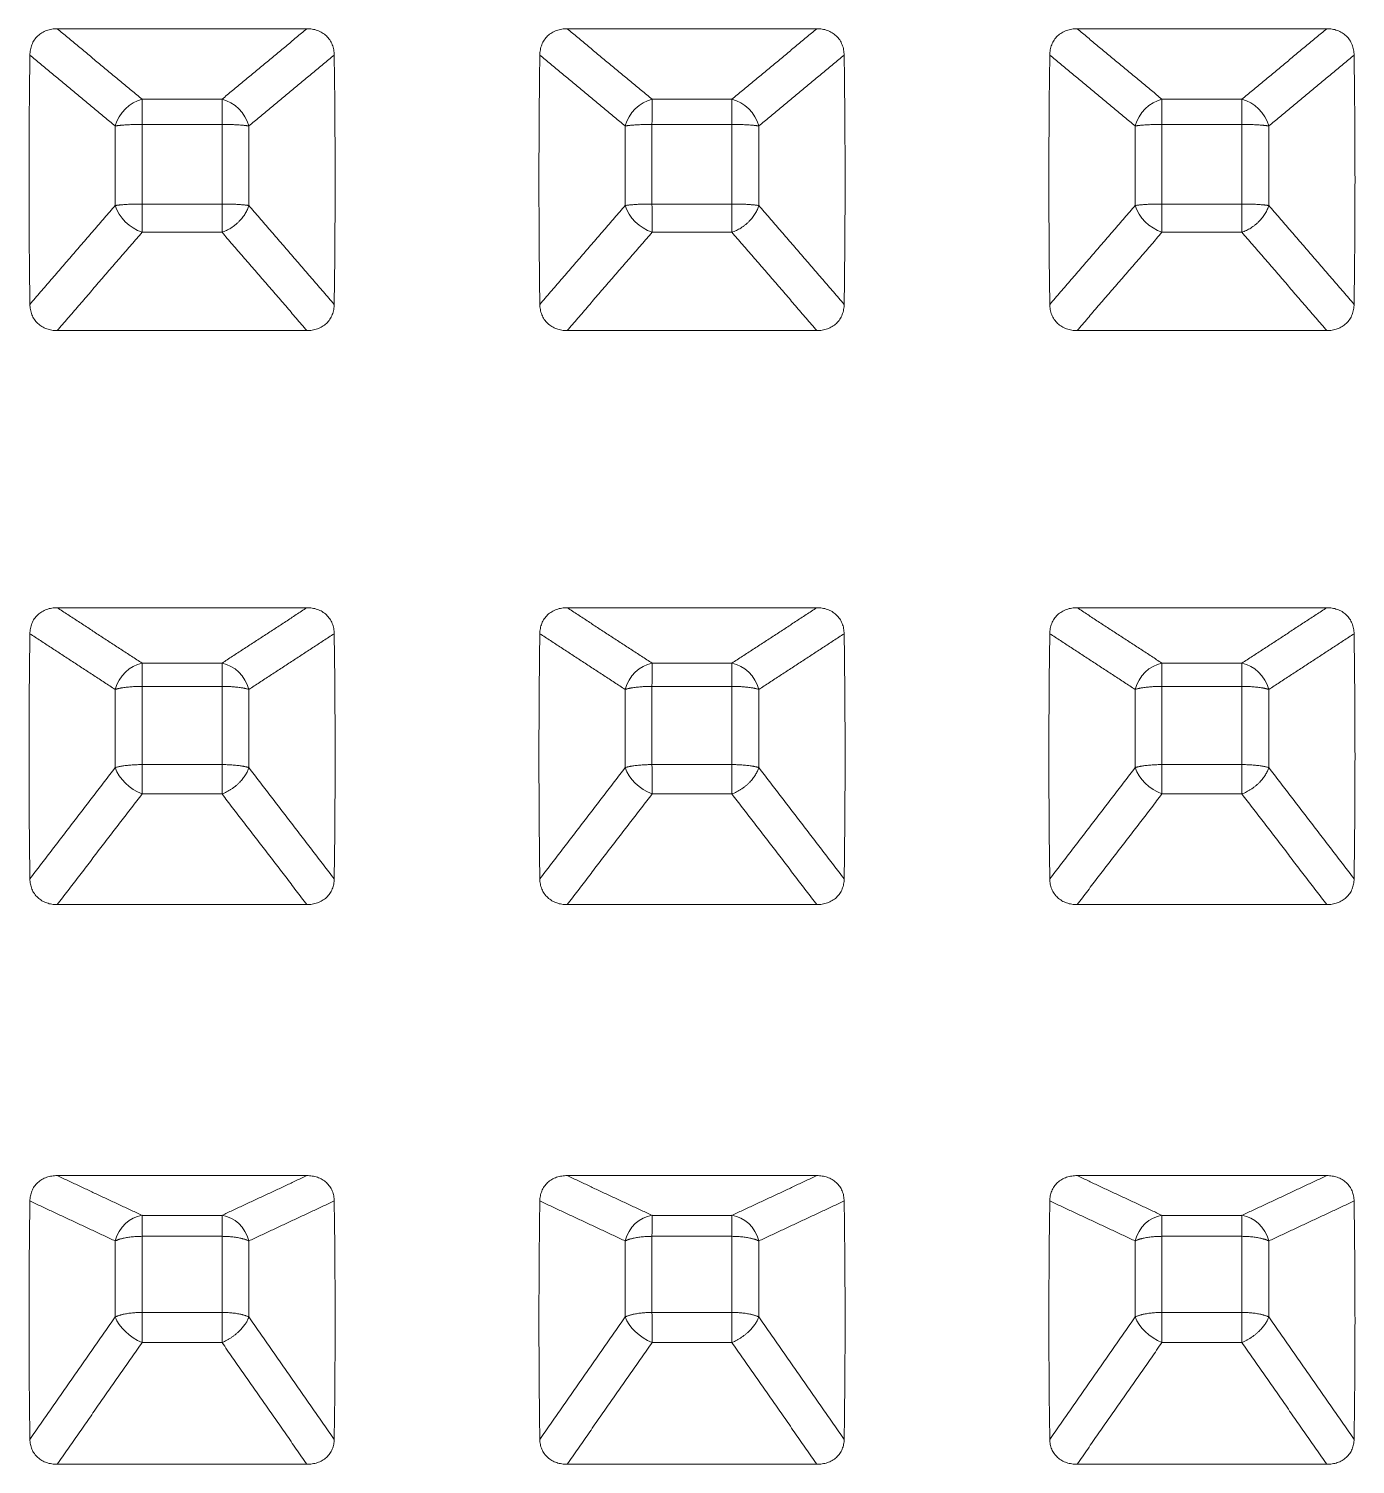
# Model space of a CAD drawing. Extents: x 2752 to 4118, y -1 to 999.
# Drawn here: x 3150.51 to 3154.672, y 519.454 to 523.957 of the extents above; entities that cross this region are included whole.
import ezdxf

# ---------------------------------------------------------------- set-up
doc = ezdxf.new("R2010")
doc.units = 0
doc.header["$LTSCALE"] = 10
doc.header["$MEASUREMENT"] = 0
doc.layers.add('1', color=7, linetype='CONTINUOUS')

msp = doc.modelspace()

# ---------------------------------------------------------------- linework, layer by layer
at = {"layer": '1', "color": 7, "linetype": 'Continuous', "lineweight": 13}
for p, q in [((3150.8655, 523.4071), (3150.8655, 523.6568)), ((3150.8655, 523.6568), (3151.1165, 523.6568)), ((3151.1165, 523.6568), (3151.1165, 523.4071)), ((3152.4655, 523.4071), (3152.4655, 523.6568)), ((3152.4655, 523.6568), (3152.7165, 523.6568)), ((3152.7165, 523.6568), (3152.7165, 523.4071)), ((3154.0655, 523.4071), (3154.0655, 523.6568)), ((3154.0655, 523.6568), (3154.3165, 523.6568)), ((3154.3165, 523.6568), (3154.3165, 523.4071)), ((3151.1165, 523.4071), (3150.8655, 523.4071)), ((3152.7165, 523.4071), (3152.4655, 523.4071)), ((3154.3165, 523.4071), (3154.0655, 523.4071)), ((3150.8655, 521.6485), (3150.8655, 521.894)), ((3150.8655, 521.894), (3151.1165, 521.894)), ((3151.1165, 521.894), (3151.1165, 521.6485)), ((3152.4655, 521.6485), (3152.4655, 521.894)), ((3152.4655, 521.894), (3152.7165, 521.894)), ((3152.7165, 521.894), (3152.7165, 521.6485)), ((3154.0655, 521.6485), (3154.0655, 521.894)), ((3154.0655, 521.894), (3154.3165, 521.894)), ((3154.3165, 521.894), (3154.3165, 521.6485)), ((3151.1165, 521.6485), (3150.8655, 521.6485)), ((3152.7165, 521.6485), (3152.4655, 521.6485)), ((3154.3165, 521.6485), (3154.0655, 521.6485)), ((3150.8655, 519.9299), (3150.8655, 520.1687)), ((3150.8655, 520.1687), (3151.1165, 520.1687)), ((3151.1165, 520.1687), (3151.1165, 519.9299)), ((3152.4655, 519.9299), (3152.4655, 520.1687)), ((3152.4655, 520.1687), (3152.7165, 520.1687)), ((3152.7165, 520.1687), (3152.7165, 519.9299)), ((3154.0655, 519.9299), (3154.0655, 520.1687)), ((3154.0655, 520.1687), (3154.3165, 520.1687)), ((3154.3165, 520.1687), (3154.3165, 519.9299)), ((3151.1165, 519.9299), (3150.8655, 519.9299)), ((3152.7165, 519.9299), (3152.4655, 519.9299)), ((3154.3165, 519.9299), (3154.0655, 519.9299))]:
    msp.add_line(p, q, dxfattribs=at)
at = {"layer": '1', "color": 7, "linetype": 'Continuous', "lineweight": 18}
for centre, major_axis, ratio, start_param, end_param in [((3150.8655, 523.6463), (-0.0639, -0.0769), 0.787194, 3.953358, 5.23114), ((3151.1165, 523.6463), (-0.0639, 0.0769), 0.787194, 4.193638, 5.47142), ((3152.4655, 523.6463), (-0.0639, -0.0769), 0.787194, 3.953358, 5.23114), ((3152.7165, 523.6463), (-0.0639, 0.0769), 0.787194, 4.193638, 5.47142), ((3154.0655, 523.6463), (-0.0639, -0.0769), 0.787194, 3.953358, 5.23114), ((3154.3165, 523.6463), (-0.0639, 0.0769), 0.787194, 4.193638, 5.47142), ((3150.8655, 523.3967), (0.0757, -0.0654), 0.688039, 3.971467, 5.249249), ((3152.4655, 523.3967), (0.0757, -0.0654), 0.688039, 3.971467, 5.249249), ((3154.0655, 523.3967), (0.0757, -0.0654), 0.688039, 3.971467, 5.249249), ((3150.8655, 521.8732), (-0.0547, -0.0837), 0.824084, 3.810962, 5.088744), ((3151.1165, 521.8732), (-0.0547, 0.0837), 0.824084, 4.336034, 5.613816), ((3152.4655, 521.8732), (-0.0547, -0.0837), 0.824084, 3.810962, 5.088744), ((3152.7165, 521.8732), (-0.0547, 0.0837), 0.824084, 4.336034, 5.613816), ((3154.0655, 521.8732), (-0.0547, -0.0837), 0.824084, 3.810962, 5.088744), ((3154.3165, 521.8732), (-0.0547, 0.0837), 0.824084, 4.336034, 5.613816), ((3150.8655, 521.6277), (0.0793, -0.0609), 0.626861, 3.883668, 5.16145), ((3152.4655, 521.6277), (0.0793, -0.0609), 0.626861, 3.883668, 5.16145), ((3154.0655, 521.6277), (0.0793, -0.0609), 0.626861, 3.883668, 5.16145), ((3150.8655, 520.1378), (-0.0424, -0.0906), 0.851945, 3.643033, 4.920815), ((3151.1165, 520.1378), (-0.0424, 0.0906), 0.851945, 4.503963, 5.781744), ((3152.4655, 520.1378), (-0.0424, -0.0906), 0.851945, 3.643033, 4.920815), ((3152.7165, 520.1378), (-0.0424, 0.0906), 0.851945, 4.503963, 5.781744), ((3154.0655, 520.1378), (-0.0424, -0.0906), 0.851945, 3.643033, 4.920815), ((3154.3165, 520.1378), (-0.0424, 0.0906), 0.851945, 4.503963, 5.781744), ((3150.8655, 519.8991), (0.082, -0.0572), 0.558814, 3.806863, 5.084645), ((3152.4655, 519.8991), (0.082, -0.0572), 0.558814, 3.806863, 5.084645), ((3154.0655, 519.8991), (0.082, -0.0572), 0.558814, 3.806863, 5.084645)]:
    msp.add_ellipse(centre, major_axis=major_axis, ratio=ratio, start_param=start_param, end_param=end_param, dxfattribs=at)
for points in [[(3150.5136, 523.8744), (3150.5137, 523.8799), (3150.5142, 523.8854), (3150.5163, 523.8963), (3150.5178, 523.9017), (3150.5218, 523.912), (3150.5244, 523.9169), (3150.5305, 523.9261), (3150.5341, 523.9305), (3150.5421, 523.9382), (3150.5465, 523.9415), (3150.556, 523.9473), (3150.5611, 523.9497), (3150.5716, 523.9535), (3150.577, 523.9548), (3150.588, 523.9566), (3150.5936, 523.9571), (3150.5992, 523.9571)], [(3151.3828, 523.9571), (3151.3884, 523.9571), (3151.394, 523.9566), (3151.4049, 523.9549), (3151.4103, 523.9535), (3151.4209, 523.9498), (3151.4259, 523.9474), (3151.4353, 523.9417), (3151.4398, 523.9383), (3151.4478, 523.9306), (3151.4514, 523.9264), (3151.4575, 523.9171), (3151.4601, 523.9121), (3151.4642, 523.9018), (3151.4657, 523.8965), (3151.4678, 523.8855), (3151.4683, 523.8799), (3151.4684, 523.8744)], [(3152.1136, 523.8744), (3152.1137, 523.8799), (3152.1142, 523.8854), (3152.1163, 523.8963), (3152.1178, 523.9017), (3152.1218, 523.912), (3152.1244, 523.9169), (3152.1305, 523.9261), (3152.1341, 523.9305), (3152.1421, 523.9382), (3152.1465, 523.9415), (3152.156, 523.9473), (3152.1611, 523.9497), (3152.1716, 523.9535), (3152.177, 523.9548), (3152.188, 523.9566), (3152.1936, 523.9571), (3152.1992, 523.9571)], [(3152.9828, 523.9571), (3152.9884, 523.9571), (3152.994, 523.9566), (3153.0049, 523.9549), (3153.0103, 523.9535), (3153.0209, 523.9498), (3153.0259, 523.9474), (3153.0353, 523.9417), (3153.0398, 523.9383), (3153.0478, 523.9306), (3153.0514, 523.9264), (3153.0575, 523.9171), (3153.0601, 523.9121), (3153.0642, 523.9018), (3153.0657, 523.8965), (3153.0678, 523.8855), (3153.0683, 523.8799), (3153.0684, 523.8744)], [(3153.7136, 523.8744), (3153.7137, 523.8799), (3153.7142, 523.8854), (3153.7163, 523.8963), (3153.7178, 523.9017), (3153.7218, 523.912), (3153.7244, 523.9169), (3153.7305, 523.9261), (3153.7341, 523.9305), (3153.7421, 523.9382), (3153.7465, 523.9415), (3153.756, 523.9473), (3153.7611, 523.9497), (3153.7716, 523.9535), (3153.777, 523.9548), (3153.788, 523.9566), (3153.7936, 523.9571), (3153.7992, 523.9571)], [(3154.5828, 523.9571), (3154.5884, 523.9571), (3154.594, 523.9566), (3154.6049, 523.9549), (3154.6103, 523.9535), (3154.6209, 523.9498), (3154.6259, 523.9474), (3154.6353, 523.9417), (3154.6398, 523.9383), (3154.6478, 523.9306), (3154.6514, 523.9264), (3154.6575, 523.9171), (3154.6601, 523.9121), (3154.6642, 523.9018), (3154.6657, 523.8965), (3154.6678, 523.8855), (3154.6683, 523.8799), (3154.6684, 523.8744)], [(3150.5992, 523.0101), (3150.5936, 523.0101), (3150.5881, 523.0105), (3150.5771, 523.0123), (3150.5717, 523.0137), (3150.5612, 523.0174), (3150.5562, 523.0197), (3150.5467, 523.0254), (3150.5422, 523.0288), (3150.5342, 523.0364), (3150.5307, 523.0406), (3150.5245, 523.0498), (3150.5219, 523.0548), (3150.5178, 523.065), (3150.5163, 523.0704), (3150.5142, 523.0813), (3150.5137, 523.0868), (3150.5136, 523.0924)], [(3151.4684, 523.0924), (3151.4683, 523.0868), (3151.4678, 523.0814), (3151.4658, 523.0705), (3151.4643, 523.0652), (3151.4602, 523.0549), (3151.4577, 523.05), (3151.4516, 523.0409), (3151.4479, 523.0365), (3151.4399, 523.0289), (3151.4355, 523.0256), (3151.426, 523.0198), (3151.4209, 523.0174), (3151.4105, 523.0137), (3151.405, 523.0123), (3151.394, 523.0105), (3151.3884, 523.0101), (3151.3828, 523.0101)], [(3152.1992, 523.0101), (3152.1936, 523.0101), (3152.1881, 523.0105), (3152.1771, 523.0123), (3152.1717, 523.0137), (3152.1612, 523.0174), (3152.1562, 523.0197), (3152.1467, 523.0254), (3152.1422, 523.0288), (3152.1342, 523.0364), (3152.1307, 523.0406), (3152.1245, 523.0498), (3152.1219, 523.0548), (3152.1178, 523.065), (3152.1163, 523.0704), (3152.1142, 523.0813), (3152.1137, 523.0868), (3152.1136, 523.0924)], [(3153.0684, 523.0924), (3153.0683, 523.0868), (3153.0678, 523.0814), (3153.0658, 523.0705), (3153.0643, 523.0652), (3153.0602, 523.0549), (3153.0577, 523.05), (3153.0516, 523.0409), (3153.0479, 523.0365), (3153.0399, 523.0289), (3153.0355, 523.0256), (3153.026, 523.0198), (3153.0209, 523.0174), (3153.0105, 523.0137), (3153.005, 523.0123), (3152.994, 523.0105), (3152.9884, 523.0101), (3152.9828, 523.0101)], [(3153.7992, 523.0101), (3153.7936, 523.0101), (3153.7881, 523.0105), (3153.7771, 523.0123), (3153.7717, 523.0137), (3153.7612, 523.0174), (3153.7562, 523.0197), (3153.7467, 523.0254), (3153.7422, 523.0288), (3153.7342, 523.0364), (3153.7307, 523.0406), (3153.7245, 523.0498), (3153.7219, 523.0548), (3153.7178, 523.065), (3153.7163, 523.0704), (3153.7142, 523.0813), (3153.7137, 523.0868), (3153.7136, 523.0924)], [(3154.6684, 523.0924), (3154.6683, 523.0868), (3154.6678, 523.0814), (3154.6658, 523.0705), (3154.6643, 523.0652), (3154.6602, 523.0549), (3154.6577, 523.05), (3154.6516, 523.0409), (3154.6479, 523.0365), (3154.6399, 523.0289), (3154.6355, 523.0256), (3154.626, 523.0198), (3154.6209, 523.0174), (3154.6105, 523.0137), (3154.605, 523.0123), (3154.594, 523.0105), (3154.5884, 523.0101), (3154.5828, 523.0101)], [(3150.5136, 522.0592), (3150.5137, 522.0647), (3150.5142, 522.0701), (3150.5163, 522.0808), (3150.5178, 522.0861), (3150.5218, 522.0963), (3150.5244, 522.1011), (3150.5305, 522.1102), (3150.5341, 522.1145), (3150.5421, 522.1221), (3150.5465, 522.1254), (3150.556, 522.1311), (3150.5611, 522.1335), (3150.5716, 522.1372), (3150.577, 522.1385), (3150.588, 522.1403), (3150.5936, 522.1407), (3150.5992, 522.1407)], [(3151.3828, 522.1407), (3151.3884, 522.1407), (3151.394, 522.1403), (3151.4049, 522.1386), (3151.4103, 522.1372), (3151.4209, 522.1335), (3151.4259, 522.1312), (3151.4353, 522.1256), (3151.4398, 522.1222), (3151.4478, 522.1146), (3151.4514, 522.1105), (3151.4575, 522.1014), (3151.4601, 522.0964), (3151.4642, 522.0863), (3151.4657, 522.081), (3151.4678, 522.0701), (3151.4683, 522.0647), (3151.4684, 522.0592)], [(3152.1136, 522.0592), (3152.1137, 522.0647), (3152.1142, 522.0701), (3152.1163, 522.0808), (3152.1178, 522.0861), (3152.1218, 522.0963), (3152.1244, 522.1011), (3152.1305, 522.1102), (3152.1341, 522.1145), (3152.1421, 522.1221), (3152.1465, 522.1254), (3152.156, 522.1311), (3152.1611, 522.1335), (3152.1716, 522.1372), (3152.177, 522.1385), (3152.188, 522.1403), (3152.1936, 522.1407), (3152.1992, 522.1407)], [(3152.9828, 522.1407), (3152.9884, 522.1407), (3152.994, 522.1403), (3153.0049, 522.1386), (3153.0103, 522.1372), (3153.0209, 522.1335), (3153.0259, 522.1312), (3153.0353, 522.1256), (3153.0398, 522.1222), (3153.0478, 522.1146), (3153.0514, 522.1105), (3153.0575, 522.1014), (3153.0601, 522.0964), (3153.0642, 522.0863), (3153.0657, 522.081), (3153.0678, 522.0701), (3153.0683, 522.0647), (3153.0684, 522.0592)], [(3153.7136, 522.0592), (3153.7137, 522.0647), (3153.7142, 522.0701), (3153.7163, 522.0808), (3153.7178, 522.0861), (3153.7218, 522.0963), (3153.7244, 522.1011), (3153.7305, 522.1102), (3153.7341, 522.1145), (3153.7421, 522.1221), (3153.7465, 522.1254), (3153.756, 522.1311), (3153.7611, 522.1335), (3153.7716, 522.1372), (3153.777, 522.1385), (3153.788, 522.1403), (3153.7936, 522.1407), (3153.7992, 522.1407)], [(3154.5828, 522.1407), (3154.5884, 522.1407), (3154.594, 522.1403), (3154.6049, 522.1386), (3154.6103, 522.1372), (3154.6209, 522.1335), (3154.6259, 522.1312), (3154.6353, 522.1256), (3154.6398, 522.1222), (3154.6478, 522.1146), (3154.6514, 522.1105), (3154.6575, 522.1014), (3154.6601, 522.0964), (3154.6642, 522.0863), (3154.6657, 522.081), (3154.6678, 522.0701), (3154.6683, 522.0647), (3154.6684, 522.0592)], [(3150.5992, 521.2094), (3150.5936, 521.2094), (3150.5881, 521.2098), (3150.5771, 521.2115), (3150.5717, 521.2128), (3150.5612, 521.2165), (3150.5562, 521.2188), (3150.5467, 521.2244), (3150.5422, 521.2277), (3150.5342, 521.2352), (3150.5307, 521.2393), (3150.5245, 521.2483), (3150.5219, 521.2532), (3150.5178, 521.2633), (3150.5163, 521.2685), (3150.5142, 521.2792), (3150.5137, 521.2846), (3150.5136, 521.2901)], [(3151.4684, 521.2901), (3151.4683, 521.2846), (3151.4678, 521.2792), (3151.4658, 521.2686), (3151.4643, 521.2634), (3151.4602, 521.2533), (3151.4577, 521.2485), (3151.4516, 521.2395), (3151.4479, 521.2353), (3151.4399, 521.2278), (3151.4355, 521.2245), (3151.426, 521.2189), (3151.4209, 521.2165), (3151.4105, 521.2129), (3151.405, 521.2115), (3151.394, 521.2098), (3151.3884, 521.2094), (3151.3828, 521.2094)], [(3152.1992, 521.2094), (3152.1936, 521.2094), (3152.1881, 521.2098), (3152.1771, 521.2115), (3152.1717, 521.2128), (3152.1612, 521.2165), (3152.1562, 521.2188), (3152.1467, 521.2244), (3152.1422, 521.2277), (3152.1342, 521.2352), (3152.1307, 521.2393), (3152.1245, 521.2483), (3152.1219, 521.2532), (3152.1178, 521.2633), (3152.1163, 521.2685), (3152.1142, 521.2792), (3152.1137, 521.2846), (3152.1136, 521.2901)], [(3153.0684, 521.2901), (3153.0683, 521.2846), (3153.0678, 521.2792), (3153.0658, 521.2686), (3153.0643, 521.2634), (3153.0602, 521.2533), (3153.0577, 521.2485), (3153.0516, 521.2395), (3153.0479, 521.2353), (3153.0399, 521.2278), (3153.0355, 521.2245), (3153.026, 521.2189), (3153.0209, 521.2165), (3153.0105, 521.2129), (3153.005, 521.2115), (3152.994, 521.2098), (3152.9884, 521.2094), (3152.9828, 521.2094)], [(3153.7992, 521.2094), (3153.7936, 521.2094), (3153.7881, 521.2098), (3153.7771, 521.2115), (3153.7717, 521.2128), (3153.7612, 521.2165), (3153.7562, 521.2188), (3153.7467, 521.2244), (3153.7422, 521.2277), (3153.7342, 521.2352), (3153.7307, 521.2393), (3153.7245, 521.2483), (3153.7219, 521.2532), (3153.7178, 521.2633), (3153.7163, 521.2685), (3153.7142, 521.2792), (3153.7137, 521.2846), (3153.7136, 521.2901)], [(3154.6684, 521.2901), (3154.6683, 521.2846), (3154.6678, 521.2792), (3154.6658, 521.2686), (3154.6643, 521.2634), (3154.6602, 521.2533), (3154.6577, 521.2485), (3154.6516, 521.2395), (3154.6479, 521.2353), (3154.6399, 521.2278), (3154.6355, 521.2245), (3154.626, 521.2189), (3154.6209, 521.2165), (3154.6105, 521.2129), (3154.605, 521.2115), (3154.594, 521.2098), (3154.5884, 521.2094), (3154.5828, 521.2094)], [(3150.5136, 520.2796), (3150.5137, 520.285), (3150.5142, 520.2903), (3150.5163, 520.3007), (3150.5178, 520.3059), (3150.5218, 520.3158), (3150.5244, 520.3205), (3150.5305, 520.3294), (3150.5341, 520.3336), (3150.5421, 520.341), (3150.5465, 520.3442), (3150.556, 520.3498), (3150.5611, 520.3521), (3150.5716, 520.3557), (3150.577, 520.357), (3150.588, 520.3587), (3150.5936, 520.3591), (3150.5992, 520.3591)], [(3151.3828, 520.3591), (3151.3884, 520.3591), (3151.394, 520.3587), (3151.4049, 520.357), (3151.4103, 520.3557), (3151.4209, 520.3521), (3151.4259, 520.3499), (3151.4353, 520.3444), (3151.4398, 520.3411), (3151.4478, 520.3337), (3151.4514, 520.3296), (3151.4575, 520.3207), (3151.4601, 520.3159), (3151.4642, 520.306), (3151.4657, 520.3009), (3151.4678, 520.2903), (3151.4683, 520.285), (3151.4684, 520.2796)], [(3152.1136, 520.2796), (3152.1137, 520.285), (3152.1142, 520.2903), (3152.1163, 520.3007), (3152.1178, 520.3059), (3152.1218, 520.3158), (3152.1244, 520.3205), (3152.1305, 520.3294), (3152.1341, 520.3336), (3152.1421, 520.341), (3152.1465, 520.3442), (3152.156, 520.3498), (3152.1611, 520.3521), (3152.1716, 520.3557), (3152.177, 520.357), (3152.188, 520.3587), (3152.1936, 520.3591), (3152.1992, 520.3591)], [(3152.9828, 520.3591), (3152.9884, 520.3591), (3152.994, 520.3587), (3153.0049, 520.357), (3153.0103, 520.3557), (3153.0209, 520.3521), (3153.0259, 520.3499), (3153.0353, 520.3444), (3153.0398, 520.3411), (3153.0478, 520.3337), (3153.0514, 520.3296), (3153.0575, 520.3207), (3153.0601, 520.3159), (3153.0642, 520.306), (3153.0657, 520.3009), (3153.0678, 520.2903), (3153.0683, 520.285), (3153.0684, 520.2796)], [(3153.7136, 520.2796), (3153.7137, 520.285), (3153.7142, 520.2903), (3153.7163, 520.3007), (3153.7178, 520.3059), (3153.7218, 520.3158), (3153.7244, 520.3205), (3153.7305, 520.3294), (3153.7341, 520.3336), (3153.7421, 520.341), (3153.7465, 520.3442), (3153.756, 520.3498), (3153.7611, 520.3521), (3153.7716, 520.3557), (3153.777, 520.357), (3153.788, 520.3587), (3153.7936, 520.3591), (3153.7992, 520.3591)], [(3154.5828, 520.3591), (3154.5884, 520.3591), (3154.594, 520.3587), (3154.6049, 520.357), (3154.6103, 520.3557), (3154.6209, 520.3521), (3154.6259, 520.3499), (3154.6353, 520.3444), (3154.6398, 520.3411), (3154.6478, 520.3337), (3154.6514, 520.3296), (3154.6575, 520.3207), (3154.6601, 520.3159), (3154.6642, 520.306), (3154.6657, 520.3009), (3154.6678, 520.2903), (3154.6683, 520.285), (3154.6684, 520.2796)], [(3150.5992, 519.4536), (3150.5936, 519.4536), (3150.5881, 519.454), (3150.5771, 519.4557), (3150.5717, 519.4569), (3150.5612, 519.4605), (3150.5562, 519.4627), (3150.5467, 519.4681), (3150.5422, 519.4713), (3150.5342, 519.4786), (3150.5307, 519.4826), (3150.5245, 519.4913), (3150.5219, 519.4961), (3150.5178, 519.5058), (3150.5163, 519.5109), (3150.5142, 519.5213), (3150.5137, 519.5265), (3150.5136, 519.5318)], [(3151.4684, 519.5318), (3151.4683, 519.5265), (3151.4678, 519.5213), (3151.4658, 519.5111), (3151.4643, 519.5059), (3151.4602, 519.4962), (3151.4577, 519.4915), (3151.4516, 519.4828), (3151.4479, 519.4787), (3151.4399, 519.4715), (3151.4355, 519.4683), (3151.426, 519.4628), (3151.4209, 519.4605), (3151.4105, 519.457), (3151.405, 519.4557), (3151.394, 519.454), (3151.3884, 519.4536), (3151.3828, 519.4536)], [(3152.1992, 519.4536), (3152.1936, 519.4536), (3152.1881, 519.454), (3152.1771, 519.4557), (3152.1717, 519.4569), (3152.1612, 519.4605), (3152.1562, 519.4627), (3152.1467, 519.4681), (3152.1422, 519.4713), (3152.1342, 519.4786), (3152.1307, 519.4826), (3152.1245, 519.4913), (3152.1219, 519.4961), (3152.1178, 519.5058), (3152.1163, 519.5109), (3152.1142, 519.5213), (3152.1137, 519.5265), (3152.1136, 519.5318)], [(3153.0684, 519.5318), (3153.0683, 519.5265), (3153.0678, 519.5213), (3153.0658, 519.5111), (3153.0643, 519.5059), (3153.0602, 519.4962), (3153.0577, 519.4915), (3153.0516, 519.4828), (3153.0479, 519.4787), (3153.0399, 519.4715), (3153.0355, 519.4683), (3153.026, 519.4628), (3153.0209, 519.4605), (3153.0105, 519.457), (3153.005, 519.4557), (3152.994, 519.454), (3152.9884, 519.4536), (3152.9828, 519.4536)], [(3153.7992, 519.4536), (3153.7936, 519.4536), (3153.7881, 519.454), (3153.7771, 519.4557), (3153.7717, 519.4569), (3153.7612, 519.4605), (3153.7562, 519.4627), (3153.7467, 519.4681), (3153.7422, 519.4713), (3153.7342, 519.4786), (3153.7307, 519.4826), (3153.7245, 519.4913), (3153.7219, 519.4961), (3153.7178, 519.5058), (3153.7163, 519.5109), (3153.7142, 519.5213), (3153.7137, 519.5265), (3153.7136, 519.5318)], [(3154.6684, 519.5318), (3154.6683, 519.5265), (3154.6678, 519.5213), (3154.6658, 519.5111), (3154.6643, 519.5059), (3154.6602, 519.4962), (3154.6577, 519.4915), (3154.6516, 519.4828), (3154.6479, 519.4787), (3154.6399, 519.4715), (3154.6355, 519.4683), (3154.626, 519.4628), (3154.6209, 519.4605), (3154.6105, 519.457), (3154.605, 519.4557), (3154.594, 519.454), (3154.5884, 519.4536), (3154.5828, 519.4536)]]:
    msp.add_open_spline(points, degree=3, knots=[0, 0, 0, 0, 0.125, 0.125, 0.25, 0.25, 0.375, 0.375, 0.5, 0.5, 0.625, 0.625, 0.75, 0.75, 0.875, 0.875, 1, 1, 1, 1], dxfattribs=at)
at = {"layer": '1', "color": 7, "linetype": 'Continuous', "lineweight": 13}
for points in [[(3150.8656, 523.7357), (3150.5992, 523.9571)], [(3151.1164, 523.7357), (3151.3828, 523.9571)], [(3152.4656, 523.7357), (3152.1992, 523.9571)], [(3152.7164, 523.7357), (3152.9828, 523.9571)], [(3154.0656, 523.7357), (3153.7992, 523.9571)], [(3154.3164, 523.7357), (3154.5828, 523.9571)], [(3150.7813, 523.6519), (3150.5136, 523.8744)], [(3151.2008, 523.6519), (3151.4684, 523.8744)], [(3152.3813, 523.6519), (3152.1136, 523.8744)], [(3152.8008, 523.6519), (3153.0684, 523.8744)], [(3153.9813, 523.6519), (3153.7136, 523.8744)], [(3154.4008, 523.6519), (3154.6684, 523.8744)], [(3150.8656, 523.7357), (3151.1164, 523.7357)], [(3152.4656, 523.7357), (3152.7164, 523.7357)], [(3154.0656, 523.7357), (3154.3164, 523.7357)], [(3150.7813, 523.4024), (3150.7813, 523.6519)], [(3151.2008, 523.6519), (3151.2008, 523.4024)], [(3152.3813, 523.4024), (3152.3813, 523.6519)], [(3152.8008, 523.6519), (3152.8008, 523.4024)], [(3153.9813, 523.4024), (3153.9813, 523.6519)], [(3154.4008, 523.6519), (3154.4008, 523.4024)], [(3150.7813, 523.4024), (3150.5136, 523.0924)], [(3152.3813, 523.4024), (3152.1136, 523.0924)], [(3153.9813, 523.4024), (3153.7136, 523.0924)], [(3150.8656, 523.3185), (3150.5992, 523.0101)], [(3151.1164, 523.3185), (3150.8656, 523.3185)], [(3152.4656, 523.3185), (3152.1992, 523.0101)], [(3152.7164, 523.3185), (3152.4656, 523.3185)], [(3154.0656, 523.3185), (3153.7992, 523.0101)], [(3154.3164, 523.3185), (3154.0656, 523.3185)], [(3150.8656, 521.9668), (3150.5992, 522.1407)], [(3151.1164, 521.9668), (3151.3828, 522.1407)], [(3152.4656, 521.9668), (3152.1992, 522.1407)], [(3152.7164, 521.9668), (3152.9828, 522.1407)], [(3154.0656, 521.9668), (3153.7992, 522.1407)], [(3154.3164, 521.9668), (3154.5828, 522.1407)], [(3150.7813, 521.8843), (3150.5136, 522.0592)], [(3151.2008, 521.8843), (3151.4684, 522.0592)], [(3152.3813, 521.8843), (3152.1136, 522.0592)], [(3152.8008, 521.8843), (3153.0684, 522.0592)], [(3153.9813, 521.8843), (3153.7136, 522.0592)], [(3154.4008, 521.8843), (3154.6684, 522.0592)], [(3150.8656, 521.9668), (3151.1164, 521.9668)], [(3152.4656, 521.9668), (3152.7164, 521.9668)], [(3154.0656, 521.9668), (3154.3164, 521.9668)], [(3150.7813, 521.639), (3150.7813, 521.8843)], [(3151.2008, 521.8843), (3151.2008, 521.639)], [(3152.3813, 521.639), (3152.3813, 521.8843)], [(3152.8008, 521.8843), (3152.8008, 521.639)], [(3153.9813, 521.639), (3153.9813, 521.8843)], [(3154.4008, 521.8843), (3154.4008, 521.639)], [(3150.7813, 521.639), (3150.5136, 521.2901)], [(3152.3813, 521.639), (3152.1136, 521.2901)], [(3153.9813, 521.639), (3153.7136, 521.2901)], [(3150.8656, 521.5565), (3150.5992, 521.2094)], [(3151.1164, 521.5565), (3150.8656, 521.5565)], [(3152.4656, 521.5565), (3152.1992, 521.2094)], [(3152.7164, 521.5565), (3152.4656, 521.5565)], [(3154.0656, 521.5565), (3153.7992, 521.2094)], [(3154.3164, 521.5565), (3154.0656, 521.5565)], [(3150.8656, 520.2345), (3150.5992, 520.3591)], [(3151.1164, 520.2345), (3151.3828, 520.3591)], [(3152.4656, 520.2345), (3152.1992, 520.3591)], [(3152.7164, 520.2345), (3152.9828, 520.3591)], [(3154.0656, 520.2345), (3153.7992, 520.3591)], [(3154.3164, 520.2345), (3154.5828, 520.3591)], [(3150.7813, 520.1543), (3150.5136, 520.2796)], [(3151.2008, 520.1543), (3151.4684, 520.2796)], [(3152.3813, 520.1543), (3152.1136, 520.2796)], [(3152.8008, 520.1543), (3153.0684, 520.2796)], [(3153.9813, 520.1543), (3153.7136, 520.2796)], [(3154.4008, 520.1543), (3154.6684, 520.2796)], [(3150.8656, 520.2345), (3151.1164, 520.2345)], [(3152.4656, 520.2345), (3152.7164, 520.2345)], [(3154.0656, 520.2345), (3154.3164, 520.2345)], [(3150.7813, 519.9158), (3150.7813, 520.1543)], [(3151.2008, 520.1543), (3151.2008, 519.9158)], [(3152.3813, 519.9158), (3152.3813, 520.1543)], [(3152.8008, 520.1543), (3152.8008, 519.9158)], [(3153.9813, 519.9158), (3153.9813, 520.1543)], [(3154.4008, 520.1543), (3154.4008, 519.9158)], [(3150.7813, 519.9158), (3150.5136, 519.5318)], [(3152.3813, 519.9158), (3152.1136, 519.5318)], [(3153.9813, 519.9158), (3153.7136, 519.5318)], [(3150.8656, 519.8356), (3150.5992, 519.4536)], [(3151.1164, 519.8356), (3150.8656, 519.8356)], [(3152.4656, 519.8356), (3152.1992, 519.4536)], [(3152.7164, 519.8356), (3152.4656, 519.8356)], [(3154.0656, 519.8356), (3153.7992, 519.4536)], [(3154.3164, 519.8356), (3154.0656, 519.8356)]]:
    msp.add_open_spline(points, degree=1, dxfattribs=at)
at = {"layer": '1', "color": 7, "linetype": 'Continuous', "lineweight": 18}
for points, degree in [([(3151.3828, 523.9571), (3150.5992, 523.9571)], 1), ([(3152.9828, 523.9571), (3152.1992, 523.9571)], 1), ([(3154.5828, 523.9571), (3153.7992, 523.9571)], 1), ([(3150.5136, 523.8744), (3150.5099, 523.6131), (3150.5099, 523.3524), (3150.5136, 523.0924)], 3), ([(3151.4684, 523.0924), (3151.4722, 523.3524), (3151.4722, 523.6131), (3151.4684, 523.8744)], 3), ([(3152.1136, 523.8744), (3152.1099, 523.6131), (3152.1099, 523.3524), (3152.1136, 523.0924)], 3), ([(3153.0684, 523.0924), (3153.0722, 523.3524), (3153.0722, 523.6131), (3153.0684, 523.8744)], 3), ([(3153.7136, 523.8744), (3153.7099, 523.6131), (3153.7099, 523.3524), (3153.7136, 523.0924)], 3), ([(3154.6684, 523.0924), (3154.6722, 523.3524), (3154.6722, 523.6131), (3154.6684, 523.8744)], 3), ([(3151.2008, 523.4024), (3151.4684, 523.0924)], 1), ([(3152.8008, 523.4024), (3153.0684, 523.0924)], 1), ([(3154.4008, 523.4024), (3154.6684, 523.0924)], 1), ([(3151.1164, 523.3185), (3151.3828, 523.0101)], 1), ([(3152.7164, 523.3185), (3152.9828, 523.0101)], 1), ([(3154.3164, 523.3185), (3154.5828, 523.0101)], 1), ([(3150.5992, 523.0101), (3151.3828, 523.0101)], 1), ([(3152.1992, 523.0101), (3152.9828, 523.0101)], 1), ([(3153.7992, 523.0101), (3154.5828, 523.0101)], 1), ([(3151.3828, 522.1407), (3150.5992, 522.1407)], 1), ([(3152.9828, 522.1407), (3152.1992, 522.1407)], 1), ([(3154.5828, 522.1407), (3153.7992, 522.1407)], 1), ([(3150.5136, 522.0592), (3150.5099, 521.8016), (3150.5099, 521.5452), (3150.5136, 521.2901)], 3), ([(3151.4684, 521.2901), (3151.4722, 521.5452), (3151.4722, 521.8016), (3151.4684, 522.0592)], 3), ([(3152.1136, 522.0592), (3152.1099, 521.8016), (3152.1099, 521.5452), (3152.1136, 521.2901)], 3), ([(3153.0684, 521.2901), (3153.0722, 521.5452), (3153.0722, 521.8016), (3153.0684, 522.0592)], 3), ([(3153.7136, 522.0592), (3153.7099, 521.8016), (3153.7099, 521.5452), (3153.7136, 521.2901)], 3), ([(3154.6684, 521.2901), (3154.6722, 521.5452), (3154.6722, 521.8016), (3154.6684, 522.0592)], 3), ([(3151.2008, 521.639), (3151.4684, 521.2901)], 1), ([(3152.8008, 521.639), (3153.0684, 521.2901)], 1), ([(3154.4008, 521.639), (3154.6684, 521.2901)], 1), ([(3151.1164, 521.5565), (3151.3828, 521.2094)], 1), ([(3152.7164, 521.5565), (3152.9828, 521.2094)], 1), ([(3154.3164, 521.5565), (3154.5828, 521.2094)], 1), ([(3150.5992, 521.2094), (3151.3828, 521.2094)], 1), ([(3152.1992, 521.2094), (3152.9828, 521.2094)], 1), ([(3153.7992, 521.2094), (3154.5828, 521.2094)], 1), ([(3151.3828, 520.3591), (3150.5992, 520.3591)], 1), ([(3152.9828, 520.3591), (3152.1992, 520.3591)], 1), ([(3154.5828, 520.3591), (3153.7992, 520.3591)], 1), ([(3150.5136, 520.2796), (3150.5099, 520.0286), (3150.5099, 519.7792), (3150.5136, 519.5318)], 3), ([(3151.4684, 519.5318), (3151.4722, 519.7792), (3151.4722, 520.0286), (3151.4684, 520.2796)], 3), ([(3152.1136, 520.2796), (3152.1099, 520.0286), (3152.1099, 519.7792), (3152.1136, 519.5318)], 3), ([(3153.0684, 519.5318), (3153.0722, 519.7792), (3153.0722, 520.0286), (3153.0684, 520.2796)], 3), ([(3153.7136, 520.2796), (3153.7099, 520.0286), (3153.7099, 519.7792), (3153.7136, 519.5318)], 3), ([(3154.6684, 519.5318), (3154.6722, 519.7792), (3154.6722, 520.0286), (3154.6684, 520.2796)], 3), ([(3151.2008, 519.9158), (3151.4684, 519.5318)], 1), ([(3152.8008, 519.9158), (3153.0684, 519.5318)], 1), ([(3154.4008, 519.9158), (3154.6684, 519.5318)], 1), ([(3151.1164, 519.8356), (3151.3828, 519.4536)], 1), ([(3152.7164, 519.8356), (3152.9828, 519.4536)], 1), ([(3154.3164, 519.8356), (3154.5828, 519.4536)], 1), ([(3150.5992, 519.4536), (3151.3828, 519.4536)], 1), ([(3152.1992, 519.4536), (3152.9828, 519.4536)], 1), ([(3153.7992, 519.4536), (3154.5828, 519.4536)], 1)]:
    msp.add_open_spline(points, degree=degree, dxfattribs=at)
for points, weights in [([(3150.8655, 523.6568), (3150.8656, 523.7112), (3150.8656, 523.7357)], [1, 0.877139450345, 1]), ([(3151.1164, 523.7357), (3151.1165, 523.7112), (3151.1165, 523.6568)], [1, 0.877139450345, 1]), ([(3152.4655, 523.6568), (3152.4656, 523.7112), (3152.4656, 523.7357)], [1, 0.877139450345, 1]), ([(3152.7164, 523.7357), (3152.7165, 523.7112), (3152.7165, 523.6568)], [1, 0.877139450345, 1]), ([(3154.0655, 523.6568), (3154.0656, 523.7112), (3154.0656, 523.7357)], [1, 0.877139450345, 1]), ([(3154.3164, 523.7357), (3154.3165, 523.7112), (3154.3165, 523.6568)], [1, 0.877139450345, 1]), ([(3150.7813, 523.6519), (3150.8108, 523.6567), (3150.8655, 523.6568)], [1, 0.877139450182, 1]), ([(3151.1165, 523.6568), (3151.1713, 523.6567), (3151.2008, 523.6519)], [1, 0.877139450182, 1]), ([(3152.3813, 523.6519), (3152.4108, 523.6567), (3152.4655, 523.6568)], [1, 0.877139450182, 1]), ([(3152.7165, 523.6568), (3152.7713, 523.6567), (3152.8008, 523.6519)], [1, 0.877139450182, 1]), ([(3153.9813, 523.6519), (3154.0108, 523.6567), (3154.0655, 523.6568)], [1, 0.877139450182, 1]), ([(3154.3165, 523.6568), (3154.3713, 523.6567), (3154.4008, 523.6519)], [1, 0.877139450182, 1]), ([(3150.8655, 523.4071), (3150.8108, 523.4072), (3150.7813, 523.4024)], [1, 0.877139450182, 1]), ([(3150.8656, 523.3185), (3150.8656, 523.3527), (3150.8655, 523.4071)], [1, 0.877139450259, 1]), ([(3151.1164, 523.3185), (3151.1165, 523.3527), (3151.1165, 523.4071)], [1, 0.877139450268, 1]), ([(3151.1165, 523.4071), (3151.1713, 523.4072), (3151.2008, 523.4024)], [1, 0.877139450182, 1]), ([(3152.4655, 523.4071), (3152.4108, 523.4072), (3152.3813, 523.4024)], [1, 0.877139450182, 1]), ([(3152.4656, 523.3185), (3152.4656, 523.3527), (3152.4655, 523.4071)], [1, 0.877139450259, 1]), ([(3152.7164, 523.3185), (3152.7165, 523.3527), (3152.7165, 523.4071)], [1, 0.877139450268, 1]), ([(3152.7165, 523.4071), (3152.7713, 523.4072), (3152.8008, 523.4024)], [1, 0.877139450182, 1]), ([(3154.0655, 523.4071), (3154.0108, 523.4072), (3153.9813, 523.4024)], [1, 0.877139450182, 1]), ([(3154.0656, 523.3185), (3154.0656, 523.3527), (3154.0655, 523.4071)], [1, 0.877139450259, 1]), ([(3154.3164, 523.3185), (3154.3165, 523.3527), (3154.3165, 523.4071)], [1, 0.877139450268, 1]), ([(3154.3165, 523.4071), (3154.3713, 523.4072), (3154.4008, 523.4024)], [1, 0.877139450182, 1]), ([(3150.8655, 521.894), (3150.8656, 521.9475), (3150.8656, 521.9668)], [1, 0.877139450345, 1]), ([(3151.1164, 521.9668), (3151.1165, 521.9475), (3151.1165, 521.894)], [1, 0.877139450345, 1]), ([(3152.4655, 521.894), (3152.4656, 521.9475), (3152.4656, 521.9668)], [1, 0.877139450345, 1]), ([(3152.7164, 521.9668), (3152.7165, 521.9475), (3152.7165, 521.894)], [1, 0.877139450345, 1]), ([(3154.0655, 521.894), (3154.0656, 521.9475), (3154.0656, 521.9668)], [1, 0.877139450345, 1]), ([(3154.3164, 521.9668), (3154.3165, 521.9475), (3154.3165, 521.894)], [1, 0.877139450345, 1]), ([(3150.7813, 521.8843), (3150.8108, 521.8939), (3150.8655, 521.894)], [1, 0.877139450182, 1]), ([(3151.1165, 521.894), (3151.1713, 521.8939), (3151.2008, 521.8843)], [1, 0.877139450182, 1]), ([(3152.3813, 521.8843), (3152.4108, 521.8939), (3152.4655, 521.894)], [1, 0.877139450182, 1]), ([(3152.7165, 521.894), (3152.7713, 521.8939), (3152.8008, 521.8843)], [1, 0.877139450182, 1]), ([(3153.9813, 521.8843), (3154.0108, 521.8939), (3154.0655, 521.894)], [1, 0.877139450182, 1]), ([(3154.3165, 521.894), (3154.3713, 521.8939), (3154.4008, 521.8843)], [1, 0.877139450182, 1]), ([(3150.8655, 521.6485), (3150.8108, 521.6485), (3150.7813, 521.639)], [1, 0.877139450182, 1]), ([(3150.8656, 521.5565), (3150.8656, 521.5949), (3150.8655, 521.6485)], [1, 0.877139450259, 1]), ([(3151.1164, 521.5565), (3151.1165, 521.5949), (3151.1165, 521.6485)], [1, 0.877139450268, 1]), ([(3151.1165, 521.6485), (3151.1713, 521.6485), (3151.2008, 521.639)], [1, 0.877139450182, 1]), ([(3152.4655, 521.6485), (3152.4108, 521.6485), (3152.3813, 521.639)], [1, 0.877139450182, 1]), ([(3152.4656, 521.5565), (3152.4656, 521.5949), (3152.4655, 521.6485)], [1, 0.877139450259, 1]), ([(3152.7164, 521.5565), (3152.7165, 521.5949), (3152.7165, 521.6485)], [1, 0.877139450268, 1]), ([(3152.7165, 521.6485), (3152.7713, 521.6485), (3152.8008, 521.639)], [1, 0.877139450182, 1]), ([(3154.0655, 521.6485), (3154.0108, 521.6485), (3153.9813, 521.639)], [1, 0.877139450182, 1]), ([(3154.0656, 521.5565), (3154.0656, 521.5949), (3154.0655, 521.6485)], [1, 0.877139450259, 1]), ([(3154.3164, 521.5565), (3154.3165, 521.5949), (3154.3165, 521.6485)], [1, 0.877139450268, 1]), ([(3154.3165, 521.6485), (3154.3713, 521.6485), (3154.4008, 521.639)], [1, 0.877139450182, 1]), ([(3150.8655, 520.1687), (3150.8656, 520.2207), (3150.8656, 520.2345)], [1, 0.877139450345, 1]), ([(3151.1164, 520.2345), (3151.1165, 520.2207), (3151.1165, 520.1687)], [1, 0.877139450345, 1]), ([(3152.4655, 520.1687), (3152.4656, 520.2207), (3152.4656, 520.2345)], [1, 0.877139450345, 1]), ([(3152.7164, 520.2345), (3152.7165, 520.2207), (3152.7165, 520.1687)], [1, 0.877139450345, 1]), ([(3154.0655, 520.1687), (3154.0656, 520.2207), (3154.0656, 520.2345)], [1, 0.877139450345, 1]), ([(3154.3164, 520.2345), (3154.3165, 520.2207), (3154.3165, 520.1687)], [1, 0.877139450345, 1]), ([(3150.7813, 520.1543), (3150.8108, 520.1686), (3150.8655, 520.1687)], [1, 0.877139450182, 1]), ([(3151.1165, 520.1687), (3151.1713, 520.1686), (3151.2008, 520.1543)], [1, 0.877139450182, 1]), ([(3152.3813, 520.1543), (3152.4108, 520.1686), (3152.4655, 520.1687)], [1, 0.877139450182, 1]), ([(3152.7165, 520.1687), (3152.7713, 520.1686), (3152.8008, 520.1543)], [1, 0.877139450182, 1]), ([(3153.9813, 520.1543), (3154.0108, 520.1686), (3154.0655, 520.1687)], [1, 0.877139450182, 1]), ([(3154.3165, 520.1687), (3154.3713, 520.1686), (3154.4008, 520.1543)], [1, 0.877139450182, 1]), ([(3150.8655, 519.9299), (3150.8108, 519.93), (3150.7813, 519.9158)], [1, 0.877139450182, 1]), ([(3150.8656, 519.8356), (3150.8656, 519.8779), (3150.8655, 519.9299)], [1, 0.877139450259, 1]), ([(3151.1164, 519.8356), (3151.1165, 519.8779), (3151.1165, 519.9299)], [1, 0.877139450268, 1]), ([(3151.1165, 519.9299), (3151.1713, 519.93), (3151.2008, 519.9158)], [1, 0.877139450182, 1]), ([(3152.4655, 519.9299), (3152.4108, 519.93), (3152.3813, 519.9158)], [1, 0.877139450182, 1]), ([(3152.4656, 519.8356), (3152.4656, 519.8779), (3152.4655, 519.9299)], [1, 0.877139450259, 1]), ([(3152.7164, 519.8356), (3152.7165, 519.8779), (3152.7165, 519.9299)], [1, 0.877139450268, 1]), ([(3152.7165, 519.9299), (3152.7713, 519.93), (3152.8008, 519.9158)], [1, 0.877139450182, 1]), ([(3154.0655, 519.9299), (3154.0108, 519.93), (3153.9813, 519.9158)], [1, 0.877139450182, 1]), ([(3154.0656, 519.8356), (3154.0656, 519.8779), (3154.0655, 519.9299)], [1, 0.877139450259, 1]), ([(3154.3164, 519.8356), (3154.3165, 519.8779), (3154.3165, 519.9299)], [1, 0.877139450268, 1]), ([(3154.3165, 519.9299), (3154.3713, 519.93), (3154.4008, 519.9158)], [1, 0.877139450182, 1])]:
    msp.add_rational_spline(points, weights, degree=2, dxfattribs=at)
at = {"layer": '1', "color": 7, "linetype": 'Continuous', "lineweight": 13}
for points in [[(3151.2008, 523.4024), (3151.2008, 523.4024), (3151.1818, 523.3405), (3151.1165, 523.3185), (3151.1164, 523.3185)], [(3152.8008, 523.4024), (3152.8008, 523.4024), (3152.7818, 523.3405), (3152.7165, 523.3185), (3152.7164, 523.3185)], [(3154.4008, 523.4024), (3154.4008, 523.4024), (3154.3818, 523.3405), (3154.3165, 523.3185), (3154.3164, 523.3185)], [(3151.2008, 521.639), (3151.2008, 521.6389), (3151.1818, 521.5812), (3151.1165, 521.5565), (3151.1164, 521.5565)], [(3152.8008, 521.639), (3152.8008, 521.6389), (3152.7818, 521.5812), (3152.7165, 521.5565), (3152.7164, 521.5565)], [(3154.4008, 521.639), (3154.4008, 521.6389), (3154.3818, 521.5812), (3154.3165, 521.5565), (3154.3164, 521.5565)], [(3151.2008, 519.9158), (3151.2008, 519.9157), (3151.1818, 519.8628), (3151.1165, 519.8356), (3151.1164, 519.8356)], [(3152.8008, 519.9158), (3152.8008, 519.9157), (3152.7818, 519.8628), (3152.7165, 519.8356), (3152.7164, 519.8356)], [(3154.4008, 519.9158), (3154.4008, 519.9157), (3154.3818, 519.8628), (3154.3165, 519.8356), (3154.3164, 519.8356)]]:
    msp.add_rational_spline(points, [1, 1, 0.80319630874, 1, 1], degree=2, knots=[0, 0, 0, 0.000617, 0.999383, 1, 1, 1], dxfattribs=at)

doc.saveas('drawing.dxf')
